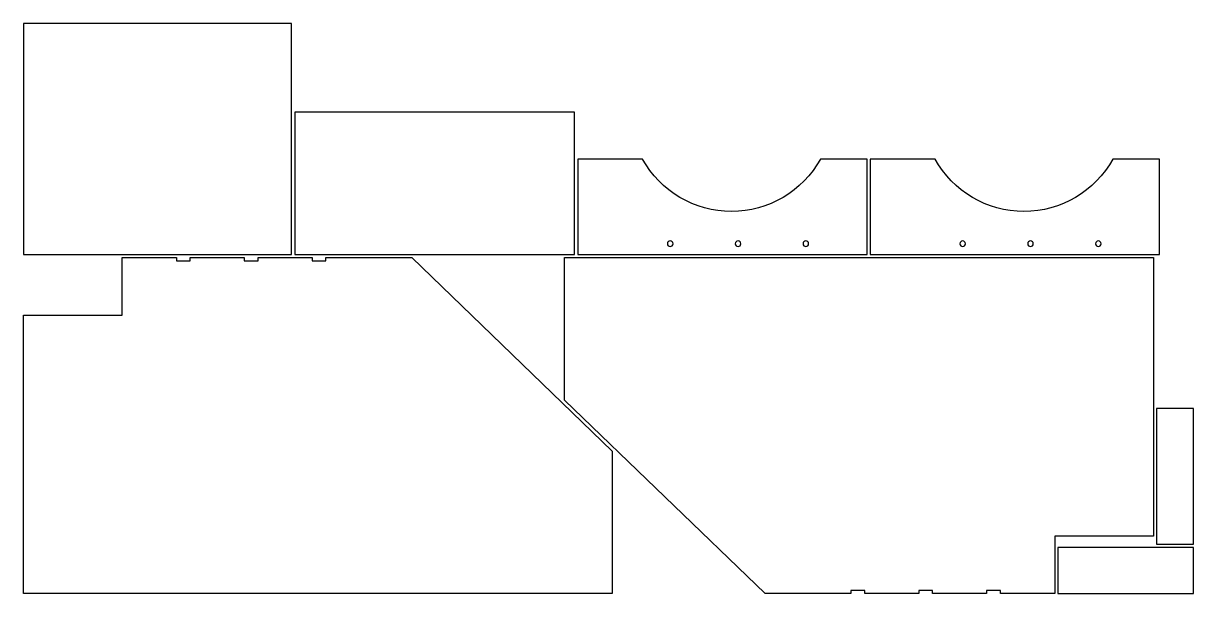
# Model space of a CAD drawing. Extents: x 0.1 to 95, y 0.1 to 46.4.
import ezdxf

# ---------------------------------------------------------------- set-up
doc = ezdxf.new("R2010")
doc.units = 0
doc.layers.get('0').update_dxf_attribs({"linetype": 'CONTINUOUS'})

msp = doc.modelspace()

# ---------------------------------------------------------------- linework, layer by layer
for points in [[(0.125, 46.375), (0.125, 27.625), (21.875, 27.625), (21.875, 46.375)], [(22.133, 39.187), (22.133, 27.625), (44.82, 27.625), (44.82, 39.187)], [(12.533, 27.375), (12.533, 27.125), (13.658, 27.125), (13.658, 27.375), (18.032, 27.375), (18.032, 27.125), (19.157, 27.125), (19.157, 27.375), (23.532, 27.375), (23.532, 27.125), (24.657, 27.125), (24.657, 27.375), (31.625, 27.375), (47.875, 11.688), (47.875, 0.125), (0.125, 0.125), (0.125, 22.719), (8.125, 22.719), (8.125, 27.375)], [(79.365, 0.125), (79.365, 0.375), (78.24, 0.375), (78.24, 0.125), (73.865, 0.125), (73.865, 0.375), (72.74, 0.375), (72.74, 0.125), (68.365, 0.125), (68.365, 0.375), (67.24, 0.375), (67.24, 0.125), (60.273, 0.125), (44.023, 15.813), (44.023, 27.375), (91.773, 27.375), (91.773, 4.781), (83.773, 4.781), (83.773, 0.125)], [(92.034, 4.141), (95.034, 4.141), (95.034, 15.141), (92.034, 15.141)], [(84.023, 3.875), (84.023, 0.125), (95.023, 0.125), (95.023, 3.875)]]:
    msp.add_lwpolyline(points, close=True)
for points in [[(64.771, 35.375, -0.589015), (50.34, 35.375), (45.086, 35.375), (45.086, 27.625), (68.556, 27.625), (68.556, 35.375)], [(88.492, 35.375, -0.589015), (74.061, 35.375), (68.806, 35.375), (68.806, 27.625), (92.276, 27.625), (92.276, 35.375)], [(52.359, 28.505, 0.414214), (52.586, 28.278, 0.414214), (52.812, 28.505, 0.414214), (52.586, 28.732, 0.414214)], [(57.859, 28.505, 0.414214), (58.086, 28.278, 0.414214), (58.312, 28.505, 0.414214), (58.086, 28.732, 0.414214)], [(63.359, 28.505, 0.414214), (63.586, 28.278, 0.414214), (63.812, 28.505, 0.414214), (63.586, 28.732, 0.414214)], [(76.08, 28.505, 0.414214), (76.306, 28.278, 0.414214), (76.533, 28.505, 0.414214), (76.306, 28.732, 0.414214)], [(81.58, 28.505, 0.414214), (81.806, 28.278, 0.414214), (82.033, 28.505, 0.414214), (81.806, 28.732, 0.414214)], [(87.08, 28.505, 0.414214), (87.306, 28.278, 0.414214), (87.533, 28.505, 0.414214), (87.306, 28.732, 0.414214)]]:
    msp.add_lwpolyline(points, format="xyb", close=True)

doc.saveas('drawing.dxf')
